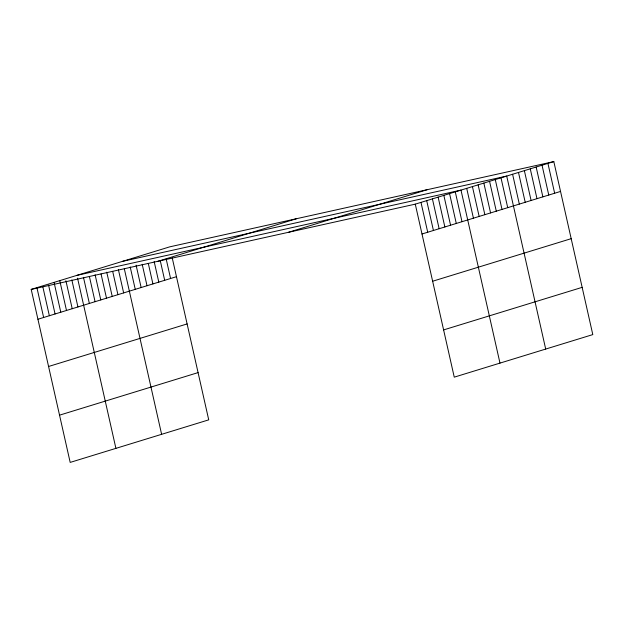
<?xml version="1.0" encoding="UTF-8"?>
<svg xmlns="http://www.w3.org/2000/svg" width="624" height="624" viewBox="0 0 624 624"><rect width="100%" height="100%" fill="white"/><g stroke="black" fill="none" stroke-linecap="round" stroke-linejoin="round"><path stroke-width="0.94" d="M172.263 258.04L208.728 419.851L70.184 462.407L31.2 289.403L169.744 246.847L553.816 161.593L592.8 334.597L454.256 377.153L415.272 204.149L553.816 161.593M157.942 261.277L296.486 218.72M288.53 232.284L427.073 189.727M37.924 319.246L176.467 276.689M421.996 233.992L560.539 191.435M48.571 366.483L187.114 323.926M432.643 281.229L571.186 238.672M59.537 415.163L198.081 372.606M443.609 329.909L582.153 287.352M122.639 261.323L506.711 176.069L545.696 349.066M76.916 275.363L460.988 190.109L499.98 363.106M31.2 289.403L415.272 204.149M547.927 163.402L554.65 193.245M542.038 165.212L548.761 195.047M536.149 167.021L542.872 196.856M530.26 168.831L536.983 198.666M524.371 170.641L531.094 200.476M518.489 172.45L525.213 202.285M512.6 174.26L519.324 204.095M500.994 177.824L507.718 207.659M495.277 179.579L502 209.414M489.567 181.334L496.291 211.169M483.85 183.089L490.573 212.924M478.132 184.844L484.856 214.679M472.423 186.599L479.146 216.434M466.705 188.354L473.429 218.189M455.278 191.864L462.002 221.699M449.561 193.619L456.284 223.454M443.843 195.374L450.567 225.209M438.134 197.129L444.857 226.964M432.416 198.884L439.14 228.719M426.699 200.639L433.423 230.482M420.989 202.394L427.713 232.237M166.163 258.913L170.578 278.499M160.274 260.723L164.689 280.301M154.175 261.596L158.8 282.11M148.294 263.406L152.911 283.92M142.194 264.287L147.022 285.73M136.094 265.161L141.141 287.539M130.205 266.971L135.252 289.349M124.316 268.78L161.624 434.32M118.396 269.599L123.646 292.913M112.679 271.354L117.928 294.668M106.751 272.181L112.219 296.423M101.041 273.936L106.501 298.178M95.113 274.763L100.784 299.933M89.396 276.518L95.074 301.688M83.476 277.337L89.357 303.443M77.548 278.164L115.908 448.36M71.838 279.919L77.93 306.953M65.91 280.738L72.212 308.708M59.771 280.628L66.495 310.463M54.062 282.383L60.785 312.218M48.555 285.074L55.068 313.973M42.838 286.829L49.351 315.736M36.917 287.648L43.641 317.491"/></g></svg>
